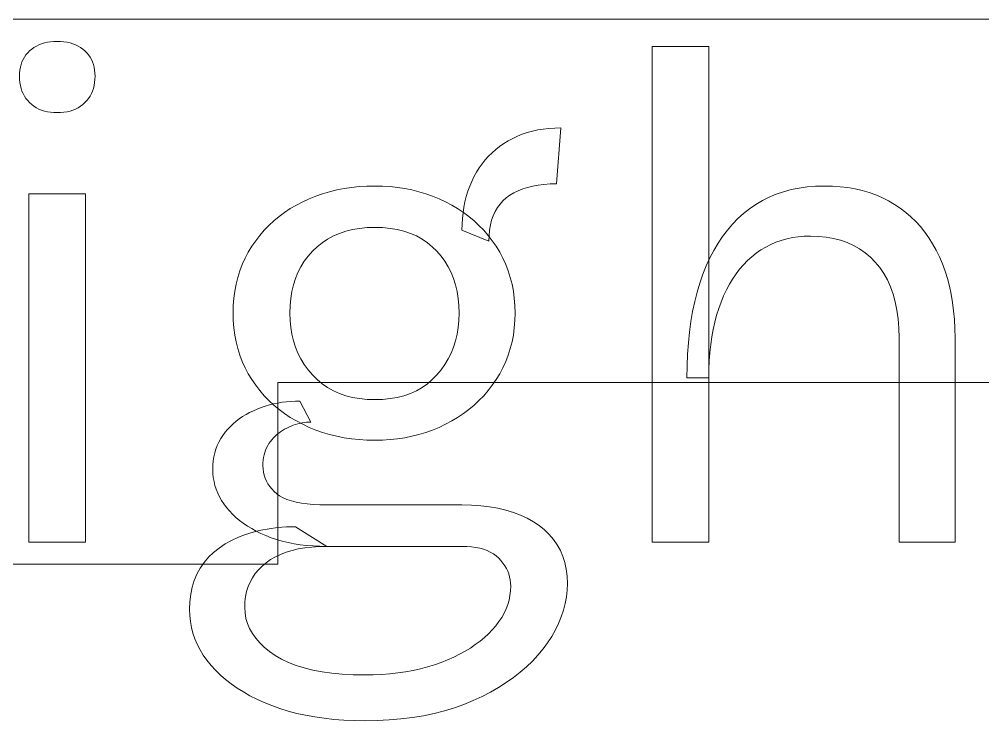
# Model space of a CAD drawing. Extents: x 0 to 393, y 0 to 389.
# Drawn here: x 85.73 to 101.64, y 377.41 to 389 of the extents above; entities that cross this region are included whole.
import ezdxf

# ---------------------------------------------------------------- set-up
doc = ezdxf.new("R2010")
doc.units = 0
doc.layers.get('0').update_dxf_attribs({"lineweight": 0})

msp = doc.modelspace()

# ---------------------------------------------------------------- linework, layer by layer
for p, q in [((138, 389), (6, 389)), ((85.937, 388.508), (85.974, 388.534)), ((85.974, 388.534), (86.014, 388.558)), ((86.014, 388.558), (86.056, 388.578)), ((86.056, 388.578), (86.1, 388.595)), ((86.1, 388.595), (86.147, 388.609)), ((86.147, 388.609), (86.196, 388.62)), ((86.196, 388.62), (86.248, 388.628)), ((86.248, 388.628), (86.302, 388.632)), ((86.302, 388.632), (86.358, 388.634)), ((86.358, 388.634), (86.358, 388.634)), ((86.358, 388.634), (86.414, 388.632)), ((86.414, 388.632), (86.468, 388.628)), ((86.468, 388.628), (86.52, 388.62)), ((86.52, 388.62), (86.569, 388.609)), ((86.569, 388.609), (86.616, 388.595)), ((86.616, 388.595), (86.66, 388.578)), ((86.66, 388.578), (86.702, 388.558)), ((86.702, 388.558), (86.742, 388.534)), ((86.742, 388.534), (86.779, 388.508)), ((96.18, 380.366), (96.18, 388.55)), ((96.18, 388.55), (97.116, 388.55)), ((97.116, 388.55), (97.116, 380.366)), ((85.794, 388.336), (85.816, 388.375)), ((85.816, 388.375), (85.842, 388.411)), ((85.842, 388.411), (85.87, 388.446)), ((85.87, 388.446), (85.902, 388.478)), ((85.902, 388.478), (85.937, 388.508)), ((86.779, 388.508), (86.814, 388.478)), ((86.814, 388.478), (86.846, 388.446)), ((86.846, 388.446), (86.874, 388.411)), ((86.874, 388.411), (86.9, 388.375)), ((86.9, 388.375), (86.922, 388.336)), ((85.749, 388.207), (85.761, 388.252)), ((85.761, 388.252), (85.776, 388.295)), ((85.776, 388.295), (85.794, 388.336)), ((86.922, 388.336), (86.94, 388.295)), ((86.94, 388.295), (86.955, 388.252)), ((86.955, 388.252), (86.967, 388.207)), ((85.734, 388.058), (85.736, 388.11)), ((85.736, 388.005), (85.734, 388.058)), ((85.734, 388.058), (85.734, 388.058)), ((85.736, 388.11), (85.741, 388.159)), ((85.741, 388.159), (85.749, 388.207)), ((86.967, 388.207), (86.975, 388.159)), ((86.975, 388.159), (86.98, 388.11)), ((86.98, 388.11), (86.982, 388.058)), ((86.982, 388.058), (86.98, 388.005)), ((86.982, 388.058), (86.982, 388.058)), ((85.741, 387.954), (85.736, 388.005)), ((85.749, 387.905), (85.741, 387.954)), ((85.761, 387.859), (85.749, 387.905)), ((86.967, 387.905), (86.955, 387.859)), ((86.975, 387.954), (86.967, 387.905)), ((86.98, 388.005), (86.975, 387.954)), ((85.776, 387.814), (85.761, 387.859)), ((85.794, 387.772), (85.776, 387.814)), ((85.816, 387.731), (85.794, 387.772)), ((86.922, 387.772), (86.9, 387.731)), ((86.94, 387.814), (86.922, 387.772)), ((86.955, 387.859), (86.94, 387.814)), ((85.842, 387.693), (85.816, 387.731)), ((85.87, 387.657), (85.842, 387.693)), ((85.902, 387.623), (85.87, 387.657)), ((85.937, 387.592), (85.902, 387.623)), ((85.974, 387.564), (85.937, 387.592)), ((86.779, 387.592), (86.742, 387.564)), ((86.814, 387.623), (86.779, 387.592)), ((86.846, 387.657), (86.814, 387.623)), ((86.874, 387.693), (86.846, 387.657)), ((86.9, 387.731), (86.874, 387.693)), ((86.014, 387.539), (85.974, 387.564)), ((86.056, 387.517), (86.014, 387.539)), ((86.1, 387.499), (86.056, 387.517)), ((86.147, 387.484), (86.1, 387.499)), ((86.196, 387.473), (86.147, 387.484)), ((86.248, 387.465), (86.196, 387.473)), ((86.302, 387.46), (86.248, 387.465)), ((86.358, 387.458), (86.302, 387.46)), ((86.414, 387.46), (86.358, 387.458)), ((86.358, 387.458), (86.358, 387.458)), ((86.358, 387.458), (86.358, 387.458)), ((86.468, 387.465), (86.414, 387.46)), ((86.52, 387.473), (86.468, 387.465)), ((86.569, 387.484), (86.52, 387.473)), ((86.616, 387.499), (86.569, 387.484)), ((86.66, 387.517), (86.616, 387.499)), ((86.702, 387.539), (86.66, 387.517)), ((86.742, 387.564), (86.702, 387.539)), ((93.956, 387.07), (94.036, 387.102)), ((94.036, 387.102), (94.119, 387.129)), ((94.119, 387.129), (94.204, 387.153)), ((94.204, 387.153), (94.293, 387.172)), ((94.293, 387.172), (94.384, 387.187)), ((94.384, 387.187), (94.478, 387.197)), ((94.478, 387.197), (94.575, 387.204)), ((94.575, 387.204), (94.674, 387.206)), ((94.674, 387.206), (94.602, 386.282)), ((94.674, 387.206), (94.674, 387.206)), ((93.664, 386.901), (93.732, 386.949)), ((93.732, 386.949), (93.804, 386.993)), ((93.804, 386.993), (93.879, 387.033)), ((93.879, 387.033), (93.956, 387.07)), ((93.48, 386.738), (93.538, 386.796)), ((93.538, 386.796), (93.6, 386.85)), ((93.6, 386.85), (93.664, 386.901)), ((93.374, 386.612), (93.425, 386.677)), ((93.425, 386.677), (93.48, 386.738)), ((93.24, 386.399), (93.281, 386.474)), ((93.281, 386.474), (93.326, 386.545)), ((93.326, 386.545), (93.374, 386.612)), ((93.169, 386.242), (93.202, 386.322)), ((93.202, 386.322), (93.24, 386.399)), ((90.741, 386.118), (90.856, 386.152)), ((90.856, 386.152), (90.974, 386.181)), ((90.974, 386.181), (91.095, 386.204)), ((91.095, 386.204), (91.218, 386.223)), ((91.218, 386.223), (91.343, 386.236)), ((91.343, 386.236), (91.471, 386.243)), ((91.471, 386.243), (91.602, 386.246)), ((91.602, 386.246), (91.602, 386.246)), ((91.602, 386.246), (91.729, 386.243)), ((91.729, 386.243), (91.854, 386.236)), ((91.854, 386.236), (91.977, 386.223)), ((91.977, 386.223), (92.097, 386.204)), ((92.097, 386.204), (92.215, 386.181)), ((92.215, 386.181), (92.33, 386.152)), ((92.33, 386.152), (92.443, 386.118)), ((93.113, 386.075), (93.139, 386.159)), ((93.139, 386.159), (93.169, 386.242)), ((93.969, 386.169), (93.899, 386.134)), ((94.045, 386.199), (93.969, 386.169)), ((94.125, 386.224), (94.045, 386.199)), ((94.21, 386.245), (94.125, 386.224)), ((94.301, 386.261), (94.21, 386.245)), ((94.396, 386.273), (94.301, 386.261)), ((94.497, 386.28), (94.396, 386.273)), ((94.602, 386.282), (94.497, 386.28)), ((98.232, 386.111), (98.353, 386.152)), ((98.353, 386.152), (98.478, 386.186)), ((98.478, 386.186), (98.608, 386.212)), ((98.608, 386.212), (98.742, 386.231)), ((98.742, 386.231), (98.881, 386.242)), ((98.881, 386.242), (99.024, 386.246)), ((99.024, 386.246), (99.024, 386.246)), ((99.024, 386.246), (99.158, 386.243)), ((99.158, 386.243), (99.287, 386.234)), ((99.287, 386.234), (99.413, 386.219)), ((99.413, 386.219), (99.535, 386.198)), ((99.535, 386.198), (99.653, 386.17)), ((99.653, 386.17), (99.767, 386.137)), ((85.89, 380.366), (85.89, 386.114)), ((85.89, 386.114), (86.826, 386.114)), ((86.826, 386.114), (86.826, 380.366)), ((90.307, 385.931), (90.411, 385.985)), ((90.411, 385.985), (90.518, 386.035)), ((90.518, 386.035), (90.629, 386.079)), ((90.629, 386.079), (90.741, 386.118)), ((92.443, 386.118), (92.554, 386.079)), ((92.554, 386.079), (92.663, 386.035)), ((92.663, 386.035), (92.769, 385.985)), ((92.769, 385.985), (92.872, 385.931)), ((93.074, 385.898), (93.091, 385.987)), ((93.091, 385.987), (93.113, 386.075)), ((93.719, 386.002), (93.67, 385.948)), ((93.774, 386.051), (93.719, 386.002)), ((93.834, 386.095), (93.774, 386.051)), ((93.899, 386.134), (93.834, 386.095)), ((97.895, 385.942), (98.003, 386.006)), ((98.003, 386.006), (98.115, 386.062)), ((98.115, 386.062), (98.232, 386.111)), ((99.767, 386.137), (99.878, 386.098)), ((99.878, 386.098), (99.984, 386.052)), ((99.984, 386.052), (100.086, 386.001)), ((100.086, 386.001), (100.185, 385.943)), ((90.112, 385.809), (90.207, 385.872)), ((90.207, 385.872), (90.307, 385.931)), ((92.872, 385.931), (92.97, 385.872)), ((92.97, 385.872), (93.065, 385.809)), ((93.06, 385.805), (93.074, 385.898)), ((93.627, 385.889), (93.59, 385.825)), ((93.67, 385.948), (93.627, 385.889)), ((97.692, 385.793), (97.791, 385.871)), ((97.791, 385.871), (97.895, 385.942)), ((100.185, 385.943), (100.279, 385.88)), ((100.279, 385.88), (100.369, 385.811)), ((89.854, 385.595), (89.936, 385.671)), ((89.936, 385.671), (90.022, 385.742)), ((90.022, 385.742), (90.112, 385.809)), ((93.044, 385.614), (93.05, 385.711)), ((93.05, 385.711), (93.06, 385.805)), ((93.065, 385.809), (93.155, 385.742)), ((93.155, 385.742), (93.241, 385.671)), ((93.241, 385.671), (93.322, 385.595)), ((93.532, 385.682), (93.512, 385.603)), ((93.558, 385.756), (93.532, 385.682)), ((93.59, 385.825), (93.558, 385.756)), ((97.509, 385.616), (97.598, 385.708)), ((97.598, 385.708), (97.692, 385.793)), ((100.369, 385.811), (100.455, 385.738)), ((100.455, 385.738), (100.535, 385.659)), ((89.703, 385.431), (89.776, 385.515)), ((89.776, 385.515), (89.854, 385.595)), ((91.235, 385.527), (91.123, 385.499)), ((91.352, 385.546), (91.235, 385.527)), ((91.474, 385.558), (91.352, 385.546)), ((91.602, 385.562), (91.474, 385.558)), ((91.731, 385.558), (91.602, 385.562)), ((91.602, 385.562), (91.602, 385.562)), ((91.854, 385.546), (91.731, 385.558)), ((91.972, 385.527), (91.854, 385.546)), ((92.083, 385.499), (91.972, 385.527)), ((93.042, 385.514), (93.044, 385.614)), ((93.486, 385.334), (93.042, 385.514)), ((93.322, 385.595), (93.4, 385.515)), ((93.4, 385.515), (93.473, 385.431)), ((93.498, 385.518), (93.489, 385.429)), ((93.512, 385.603), (93.498, 385.518)), ((97.345, 385.413), (97.424, 385.518)), ((97.424, 385.518), (97.509, 385.616)), ((100.535, 385.659), (100.612, 385.575)), ((100.612, 385.575), (100.684, 385.485)), ((89.635, 385.343), (89.703, 385.431)), ((90.823, 385.369), (90.734, 385.31)), ((90.918, 385.421), (90.823, 385.369)), ((91.018, 385.464), (90.918, 385.421)), ((91.123, 385.499), (91.018, 385.464)), ((92.189, 385.464), (92.083, 385.499)), ((92.288, 385.421), (92.189, 385.464)), ((92.382, 385.369), (92.288, 385.421)), ((92.47, 385.31), (92.382, 385.369)), ((93.473, 385.431), (93.541, 385.343)), ((93.489, 385.429), (93.486, 385.334)), ((97.27, 385.301), (97.345, 385.413)), ((98.315, 385.348), (98.226, 385.316)), ((98.405, 385.373), (98.315, 385.348)), ((98.499, 385.393), (98.405, 385.373)), ((98.595, 385.407), (98.499, 385.393)), ((98.694, 385.415), (98.595, 385.407)), ((98.796, 385.418), (98.694, 385.415)), ((98.929, 385.414), (98.796, 385.418)), ((98.796, 385.418), (98.796, 385.418)), ((99.056, 385.401), (98.929, 385.414)), ((99.177, 385.379), (99.056, 385.401)), ((99.293, 385.349), (99.177, 385.379)), ((99.403, 385.311), (99.293, 385.349)), ((100.684, 385.485), (100.751, 385.391)), ((100.751, 385.391), (100.814, 385.291)), ((89.512, 385.154), (89.571, 385.25)), ((89.571, 385.25), (89.635, 385.343)), ((90.651, 385.244), (90.573, 385.169)), ((90.734, 385.31), (90.651, 385.244)), ((92.552, 385.244), (92.47, 385.31)), ((92.628, 385.169), (92.552, 385.244)), ((93.486, 385.334), (93.486, 385.334)), ((93.486, 385.334), (93.486, 385.334)), ((93.541, 385.343), (93.606, 385.25)), ((93.606, 385.25), (93.665, 385.154)), ((97.2, 385.183), (97.27, 385.301)), ((97.979, 385.19), (97.902, 385.136)), ((98.059, 385.238), (97.979, 385.19)), ((98.141, 385.28), (98.059, 385.238)), ((98.226, 385.316), (98.141, 385.28)), ((99.507, 385.264), (99.403, 385.311)), ((99.606, 385.208), (99.507, 385.264)), ((99.698, 385.143), (99.606, 385.208)), ((100.814, 385.291), (100.872, 385.186)), ((89.413, 384.952), (89.46, 385.054)), ((89.46, 385.054), (89.512, 385.154)), ((90.502, 385.088), (90.438, 385.002)), ((90.573, 385.169), (90.502, 385.088)), ((92.698, 385.088), (92.628, 385.169)), ((92.76, 385.002), (92.698, 385.088)), ((93.665, 385.154), (93.718, 385.054)), ((93.718, 385.054), (93.765, 384.952)), ((97.075, 384.926), (97.135, 385.058)), ((97.135, 385.058), (97.2, 385.183)), ((97.828, 385.077), (97.758, 385.013)), ((97.902, 385.136), (97.828, 385.077)), ((99.786, 385.071), (99.698, 385.143)), ((99.867, 384.989), (99.786, 385.071)), ((100.872, 385.186), (100.926, 385.076)), ((100.926, 385.076), (100.975, 384.961)), ((89.373, 384.846), (89.413, 384.952)), ((90.382, 384.912), (90.333, 384.817)), ((90.438, 385.002), (90.382, 384.912)), ((92.815, 384.912), (92.76, 385.002)), ((92.862, 384.817), (92.815, 384.912)), ((93.765, 384.952), (93.806, 384.846)), ((97.02, 384.788), (97.075, 384.926)), ((97.627, 384.872), (97.567, 384.793)), ((97.691, 384.945), (97.627, 384.872)), ((97.758, 385.013), (97.691, 384.945)), ((99.942, 384.899), (99.867, 384.989)), ((100.008, 384.802), (99.942, 384.899)), ((100.975, 384.961), (101.019, 384.842)), ((89.311, 384.625), (89.339, 384.737)), ((89.339, 384.737), (89.373, 384.846)), ((90.292, 384.717), (90.258, 384.612)), ((90.333, 384.817), (90.292, 384.717)), ((92.903, 384.717), (92.862, 384.817)), ((92.935, 384.612), (92.903, 384.717)), ((93.806, 384.846), (93.84, 384.737)), ((93.84, 384.737), (93.868, 384.625)), ((96.97, 384.643), (97.02, 384.788)), ((97.567, 384.793), (97.511, 384.71)), ((100.067, 384.696), (100.008, 384.802)), ((101.019, 384.842), (101.058, 384.719)), ((101.058, 384.719), (101.091, 384.591)), ((89.29, 384.51), (89.311, 384.625)), ((90.258, 384.612), (90.232, 384.503)), ((92.961, 384.503), (92.935, 384.612)), ((93.868, 384.625), (93.89, 384.51)), ((96.925, 384.493), (96.97, 384.643)), ((97.458, 384.622), (97.409, 384.529)), ((97.511, 384.71), (97.458, 384.622)), ((100.119, 384.583), (100.067, 384.696)), ((100.162, 384.462), (100.119, 384.583)), ((101.091, 384.591), (101.12, 384.459)), ((89.274, 384.392), (89.29, 384.51)), ((90.232, 384.503), (90.213, 384.389)), ((92.979, 384.389), (92.961, 384.503)), ((93.89, 384.51), (93.906, 384.392)), ((96.885, 384.337), (96.925, 384.493)), ((97.363, 384.432), (97.32, 384.329)), ((97.409, 384.529), (97.363, 384.432)), ((100.197, 384.333), (100.162, 384.462)), ((101.12, 384.459), (101.143, 384.324)), ((89.262, 384.146), (89.265, 384.27)), ((89.265, 384.27), (89.274, 384.392)), ((90.202, 384.27), (90.198, 384.146)), ((90.213, 384.389), (90.202, 384.27)), ((92.99, 384.27), (92.979, 384.389)), ((92.994, 384.146), (92.99, 384.27)), ((93.906, 384.392), (93.915, 384.27)), ((93.915, 384.27), (93.918, 384.146)), ((96.851, 384.175), (96.885, 384.337)), ((97.32, 384.329), (97.281, 384.222)), ((100.225, 384.196), (100.197, 384.333)), ((101.143, 384.324), (101.161, 384.183)), ((89.265, 384.023), (89.262, 384.146)), ((89.262, 384.146), (89.262, 384.146)), ((90.198, 384.146), (90.198, 384.146)), ((90.198, 384.146), (90.202, 384.026)), ((92.99, 384.026), (92.994, 384.146)), ((92.994, 384.146), (92.994, 384.146)), ((93.918, 384.146), (93.915, 384.023)), ((93.918, 384.146), (93.918, 384.146)), ((96.822, 384.007), (96.851, 384.175)), ((97.247, 384.111), (97.216, 383.996)), ((97.281, 384.222), (97.247, 384.111)), ((100.244, 384.051), (100.225, 384.196)), ((101.161, 384.183), (101.174, 384.039)), ((89.274, 383.902), (89.265, 384.023)), ((90.202, 384.026), (90.213, 383.909)), ((92.979, 383.909), (92.99, 384.026)), ((93.915, 384.023), (93.906, 383.902)), ((96.798, 383.833), (96.822, 384.007)), ((97.216, 383.996), (97.189, 383.877)), ((100.256, 383.898), (100.244, 384.051)), ((101.174, 384.039), (101.181, 383.891)), ((89.29, 383.785), (89.274, 383.902)), ((89.311, 383.671), (89.29, 383.785)), ((90.213, 383.909), (90.232, 383.797)), ((90.232, 383.797), (90.258, 383.689)), ((92.935, 383.689), (92.961, 383.797)), ((92.961, 383.797), (92.979, 383.909)), ((93.89, 383.785), (93.868, 383.671)), ((93.906, 383.902), (93.89, 383.785)), ((96.78, 383.653), (96.798, 383.833)), ((97.189, 383.877), (97.167, 383.754)), ((100.26, 383.738), (100.256, 383.898)), ((101.181, 383.891), (101.184, 383.738)), ((89.339, 383.56), (89.311, 383.671)), ((90.258, 383.689), (90.292, 383.585)), ((92.903, 383.585), (92.935, 383.689)), ((93.868, 383.671), (93.84, 383.56)), ((96.767, 383.467), (96.78, 383.653)), ((97.149, 383.627), (97.134, 383.496)), ((97.167, 383.754), (97.149, 383.627)), ((100.26, 380.366), (100.26, 383.738)), ((101.184, 383.738), (101.184, 383.738)), ((101.184, 383.738), (101.184, 380.366)), ((89.373, 383.451), (89.339, 383.56)), ((89.413, 383.346), (89.373, 383.451)), ((90.292, 383.585), (90.333, 383.485)), ((90.333, 383.485), (90.382, 383.389)), ((92.815, 383.389), (92.862, 383.485)), ((92.862, 383.485), (92.903, 383.585)), ((93.806, 383.451), (93.765, 383.346)), ((93.84, 383.56), (93.806, 383.451)), ((96.759, 383.275), (96.767, 383.467)), ((97.134, 383.496), (97.124, 383.36)), ((89.46, 383.244), (89.413, 383.346)), ((90.382, 383.389), (90.438, 383.297)), ((90.438, 383.297), (90.502, 383.21)), ((92.698, 383.21), (92.76, 383.297)), ((92.76, 383.297), (92.815, 383.389)), ((93.765, 383.346), (93.718, 383.244)), ((97.124, 383.36), (97.118, 383.221)), ((89.512, 383.144), (89.46, 383.244)), ((89.571, 383.048), (89.512, 383.144)), ((90.502, 383.21), (90.573, 383.126)), ((90.573, 383.126), (90.651, 383.048)), ((92.552, 383.048), (92.628, 383.126)), ((92.628, 383.126), (92.698, 383.21)), ((93.665, 383.144), (93.606, 383.048)), ((93.718, 383.244), (93.665, 383.144)), ((96.756, 383.078), (96.759, 383.275)), ((97.118, 383.221), (97.116, 383.078)), ((89.635, 382.955), (89.571, 383.048)), ((90, 380), (90, 383)), ((90, 383), (102, 383)), ((90.651, 383.048), (90.734, 382.979)), ((90.734, 382.979), (90.823, 382.918)), ((92.382, 382.918), (92.47, 382.979)), ((92.47, 382.979), (92.552, 383.048)), ((93.606, 383.048), (93.541, 382.955)), ((97.116, 383.078), (96.756, 383.078)), ((97.116, 383.078), (97.116, 383.078)), ((89.703, 382.867), (89.635, 382.955)), ((89.776, 382.783), (89.703, 382.867)), ((90.823, 382.918), (90.918, 382.865)), ((90.918, 382.865), (91.018, 382.82)), ((91.018, 382.82), (91.123, 382.783)), ((92.083, 382.783), (92.189, 382.82)), ((92.189, 382.82), (92.288, 382.865)), ((92.288, 382.865), (92.382, 382.918)), ((93.473, 382.867), (93.4, 382.783)), ((93.541, 382.955), (93.473, 382.867)), ((89.854, 382.702), (89.776, 382.783)), ((89.936, 382.627), (89.854, 382.702)), ((89.862, 382.629), (89.931, 382.646)), ((89.931, 382.646), (90.001, 382.661)), ((90.001, 382.661), (90.072, 382.673)), ((90.072, 382.673), (90.144, 382.682)), ((90.144, 382.682), (90.217, 382.689)), ((90.217, 382.689), (90.291, 382.693)), ((90.291, 382.693), (90.366, 382.694)), ((90.366, 382.694), (90.366, 382.694)), ((90.366, 382.694), (90.546, 382.346)), ((91.123, 382.783), (91.235, 382.755)), ((91.235, 382.755), (91.352, 382.734)), ((91.352, 382.734), (91.474, 382.722)), ((91.474, 382.722), (91.602, 382.718)), ((91.602, 382.718), (91.731, 382.722)), ((91.602, 382.718), (91.602, 382.718)), ((91.602, 382.718), (91.602, 382.718)), ((91.731, 382.722), (91.854, 382.734)), ((91.854, 382.734), (91.972, 382.755)), ((91.972, 382.755), (92.083, 382.783)), ((93.322, 382.702), (93.241, 382.627)), ((93.4, 382.783), (93.322, 382.702)), ((89.476, 382.472), (89.535, 382.504)), ((89.535, 382.504), (89.597, 382.534)), ((89.597, 382.534), (89.661, 382.562)), ((89.661, 382.562), (89.727, 382.587)), ((89.727, 382.587), (89.794, 382.61)), ((89.794, 382.61), (89.862, 382.629)), ((90.022, 382.555), (89.936, 382.627)), ((90.112, 382.487), (90.022, 382.555)), ((90.207, 382.424), (90.112, 382.487)), ((93.065, 382.487), (92.97, 382.424)), ((93.155, 382.555), (93.065, 382.487)), ((93.241, 382.627), (93.155, 382.555)), ((89.263, 382.318), (89.313, 382.36)), ((89.313, 382.36), (89.365, 382.4)), ((89.365, 382.4), (89.419, 382.437)), ((89.419, 382.437), (89.476, 382.472)), ((90.307, 382.365), (90.207, 382.424)), ((90.411, 382.31), (90.307, 382.365)), ((90.365, 382.326), (90.329, 382.317)), ((90.402, 382.333), (90.365, 382.326)), ((90.438, 382.339), (90.402, 382.333)), ((90.474, 382.343), (90.438, 382.339)), ((90.51, 382.345), (90.474, 382.343)), ((90.546, 382.346), (90.51, 382.345)), ((92.872, 382.365), (92.769, 382.31)), ((92.97, 382.424), (92.872, 382.365)), ((89.091, 382.127), (89.13, 382.178)), ((89.13, 382.178), (89.172, 382.227)), ((89.172, 382.227), (89.217, 382.274)), ((89.217, 382.274), (89.263, 382.318)), ((90.046, 382.188), (90.015, 382.164)), ((90.079, 382.209), (90.046, 382.188)), ((90.112, 382.229), (90.079, 382.209)), ((90.147, 382.248), (90.112, 382.229)), ((90.183, 382.265), (90.147, 382.248)), ((90.22, 382.28), (90.183, 382.265)), ((90.256, 382.294), (90.22, 382.28)), ((90.293, 382.306), (90.256, 382.294)), ((90.329, 382.317), (90.293, 382.306)), ((90.518, 382.26), (90.411, 382.31)), ((90.629, 382.215), (90.518, 382.26)), ((90.741, 382.175), (90.629, 382.215)), ((90.856, 382.141), (90.741, 382.175)), ((92.443, 382.175), (92.33, 382.141)), ((92.554, 382.215), (92.443, 382.175)), ((92.663, 382.26), (92.554, 382.215)), ((92.769, 382.31), (92.663, 382.26)), ((88.999, 381.959), (89.026, 382.017)), ((89.026, 382.017), (89.057, 382.073)), ((89.057, 382.073), (89.091, 382.127)), ((89.877, 382.025), (89.854, 381.992)), ((89.902, 382.056), (89.877, 382.025)), ((89.929, 382.085), (89.902, 382.056)), ((89.956, 382.113), (89.929, 382.085)), ((89.985, 382.14), (89.956, 382.113)), ((90.015, 382.164), (89.985, 382.14)), ((90.974, 382.112), (90.856, 382.141)), ((91.095, 382.088), (90.974, 382.112)), ((91.218, 382.07), (91.095, 382.088)), ((91.343, 382.057), (91.218, 382.07)), ((91.471, 382.049), (91.343, 382.057)), ((91.602, 382.046), (91.471, 382.049)), ((91.729, 382.049), (91.602, 382.046)), ((91.602, 382.046), (91.602, 382.046)), ((91.602, 382.046), (91.602, 382.046)), ((91.854, 382.057), (91.729, 382.049)), ((91.977, 382.07), (91.854, 382.057)), ((92.097, 382.088), (91.977, 382.07)), ((92.215, 382.112), (92.097, 382.088)), ((92.33, 382.141), (92.215, 382.112)), ((88.959, 381.837), (88.977, 381.899)), ((88.977, 381.899), (88.999, 381.959)), ((89.798, 381.885), (89.785, 381.846)), ((89.814, 381.922), (89.798, 381.885)), ((89.833, 381.958), (89.814, 381.922)), ((89.854, 381.992), (89.833, 381.958)), ((88.928, 381.637), (88.934, 381.706)), ((88.934, 381.706), (88.944, 381.772)), ((88.944, 381.772), (88.959, 381.837)), ((89.759, 381.719), (89.755, 381.673)), ((89.765, 381.763), (89.759, 381.719)), ((89.774, 381.805), (89.765, 381.763)), ((89.785, 381.846), (89.774, 381.805)), ((88.926, 381.566), (88.928, 381.637)), ((88.928, 381.498), (88.926, 381.566)), ((88.926, 381.566), (88.926, 381.566)), ((89.755, 381.673), (89.754, 381.626)), ((89.754, 381.626), (89.754, 381.626)), ((89.754, 381.626), (89.756, 381.572)), ((89.756, 381.572), (89.763, 381.519)), ((88.935, 381.431), (88.928, 381.498)), ((88.947, 381.366), (88.935, 381.431)), ((89.763, 381.519), (89.775, 381.469)), ((89.775, 381.469), (89.79, 381.42)), ((89.79, 381.42), (89.811, 381.373)), ((89.811, 381.373), (89.836, 381.327)), ((88.962, 381.301), (88.947, 381.366)), ((88.983, 381.238), (88.962, 381.301)), ((89.008, 381.175), (88.983, 381.238)), ((89.836, 381.327), (89.866, 381.284)), ((89.866, 381.284), (89.9, 381.242)), ((89.9, 381.242), (89.939, 381.202)), ((89.038, 381.114), (89.008, 381.175)), ((89.072, 381.053), (89.038, 381.114)), ((89.111, 380.994), (89.072, 381.053)), ((89.939, 381.202), (89.982, 381.164)), ((89.982, 381.164), (90.031, 381.129)), ((90.031, 381.129), (90.088, 381.097)), ((90.088, 381.097), (90.152, 381.069)), ((90.152, 381.069), (90.224, 381.045)), ((89.154, 380.936), (89.111, 380.994)), ((89.202, 380.88), (89.154, 380.936)), ((90.224, 381.045), (90.303, 381.024)), ((90.303, 381.024), (90.39, 381.008)), ((90.39, 381.008), (90.483, 380.995)), ((90.483, 380.995), (90.585, 380.985)), ((90.585, 380.985), (90.694, 380.98)), ((90.694, 380.98), (90.81, 380.978)), ((90.81, 380.978), (90.81, 380.978)), ((90.81, 380.978), (93.042, 380.978)), ((93.042, 380.978), (93.201, 380.975)), ((93.201, 380.975), (93.352, 380.964)), ((93.352, 380.964), (93.497, 380.947)), ((93.497, 380.947), (93.635, 380.923)), ((93.635, 380.923), (93.766, 380.892)), ((89.253, 380.825), (89.202, 380.88)), ((89.308, 380.773), (89.253, 380.825)), ((89.368, 380.723), (89.308, 380.773)), ((93.766, 380.892), (93.89, 380.855)), ((93.89, 380.855), (94.007, 380.81)), ((94.007, 380.81), (94.117, 380.759)), ((94.117, 380.759), (94.221, 380.701)), ((89.431, 380.676), (89.368, 380.723)), ((89.498, 380.63), (89.431, 380.676)), ((89.569, 380.587), (89.498, 380.63)), ((89.644, 380.546), (89.569, 380.587)), ((89.72, 380.562), (89.855, 380.586)), ((89.855, 380.586), (89.996, 380.604)), ((89.996, 380.604), (90.142, 380.614)), ((90.142, 380.614), (90.294, 380.618)), ((90.294, 380.618), (90.294, 380.618)), ((90.294, 380.618), (90.81, 380.294)), ((94.221, 380.701), (94.317, 380.636)), ((94.317, 380.636), (94.405, 380.565)), ((89.238, 380.393), (89.35, 380.446)), ((89.35, 380.446), (89.468, 380.492)), ((89.468, 380.492), (89.591, 380.53)), ((89.591, 380.53), (89.72, 380.562)), ((89.722, 380.508), (89.644, 380.546)), ((89.805, 380.471), (89.722, 380.508)), ((89.891, 380.437), (89.805, 380.471)), ((89.981, 380.407), (89.891, 380.437)), ((94.405, 380.565), (94.484, 380.488)), ((94.484, 380.488), (94.554, 380.406)), ((86.826, 380.366), (85.89, 380.366)), ((86.826, 380.366), (86.826, 380.366)), ((88.938, 380.194), (89.031, 380.267)), ((89.031, 380.267), (89.132, 380.334)), ((89.132, 380.334), (89.238, 380.393)), ((90.073, 380.381), (89.981, 380.407)), ((90.169, 380.358), (90.073, 380.381)), ((90.268, 380.338), (90.169, 380.358)), ((90.37, 380.322), (90.268, 380.338)), ((90.448, 380.27), (90.339, 380.251)), ((90.475, 380.31), (90.37, 380.322)), ((90.563, 380.283), (90.448, 380.27)), ((90.584, 380.301), (90.475, 380.31)), ((90.683, 380.291), (90.563, 380.283)), ((90.695, 380.296), (90.584, 380.301)), ((90.81, 380.294), (90.683, 380.291)), ((90.81, 380.294), (90.695, 380.296)), ((93.042, 380.294), (90.81, 380.294)), ((93.121, 380.292), (93.042, 380.294)), ((93.042, 380.294), (93.042, 380.294)), ((93.197, 380.286), (93.121, 380.292)), ((93.268, 380.276), (93.197, 380.286)), ((93.335, 380.263), (93.268, 380.276)), ((93.398, 380.245), (93.335, 380.263)), ((94.554, 380.406), (94.615, 380.319)), ((94.615, 380.319), (94.666, 380.226)), ((97.116, 380.366), (96.18, 380.366)), ((97.116, 380.366), (97.116, 380.366)), ((101.184, 380.366), (100.26, 380.366)), ((101.184, 380.366), (101.184, 380.366)), ((88.782, 380.028), (88.855, 380.114)), ((88.855, 380.114), (88.938, 380.194)), ((89.961, 380.121), (89.882, 380.075)), ((90.047, 380.162), (89.961, 380.121)), ((90.138, 380.197), (90.047, 380.162)), ((90.236, 380.226), (90.138, 380.197)), ((90.339, 380.251), (90.236, 380.226)), ((93.456, 380.224), (93.398, 380.245)), ((93.51, 380.198), (93.456, 380.224)), ((93.56, 380.169), (93.51, 380.198)), ((93.606, 380.136), (93.56, 380.169)), ((93.648, 380.099), (93.606, 380.136)), ((93.686, 380.059), (93.648, 380.099)), ((94.666, 380.226), (94.708, 380.128)), ((94.708, 380.128), (94.74, 380.025)), ((78, 380), (90, 380)), ((88.718, 379.936), (88.782, 380.028)), ((89.741, 379.968), (89.681, 379.908)), ((89.808, 380.024), (89.741, 379.968)), ((89.882, 380.075), (89.808, 380.024)), ((93.719, 380.018), (93.686, 380.059)), ((93.749, 379.975), (93.719, 380.018)), ((93.775, 379.931), (93.749, 379.975)), ((94.74, 380.025), (94.763, 379.916)), ((88.62, 379.732), (88.664, 379.837)), ((88.664, 379.837), (88.718, 379.936)), ((89.627, 379.844), (89.581, 379.776)), ((89.681, 379.908), (89.627, 379.844)), ((93.797, 379.885), (93.775, 379.931)), ((93.814, 379.838), (93.797, 379.885)), ((93.828, 379.789), (93.814, 379.838)), ((93.838, 379.739), (93.828, 379.789)), ((94.763, 379.916), (94.777, 379.802)), ((94.777, 379.802), (94.782, 379.682)), ((88.562, 379.504), (88.586, 379.621)), ((88.586, 379.621), (88.62, 379.732)), ((89.511, 379.629), (89.486, 379.549)), ((89.543, 379.704), (89.511, 379.629)), ((89.581, 379.776), (89.543, 379.704)), ((93.844, 379.687), (93.838, 379.739)), ((93.843, 379.558), (93.846, 379.634)), ((93.846, 379.634), (93.844, 379.687)), ((93.846, 379.634), (93.846, 379.634)), ((94.782, 379.682), (94.778, 379.57)), ((94.782, 379.682), (94.782, 379.682)), ((88.547, 379.38), (88.562, 379.504)), ((89.468, 379.465), (89.458, 379.378)), ((89.486, 379.549), (89.468, 379.465)), ((93.819, 379.408), (93.834, 379.482)), ((93.834, 379.482), (93.843, 379.558)), ((94.778, 379.57), (94.766, 379.458)), ((88.542, 379.25), (88.547, 379.38)), ((89.458, 379.378), (89.454, 379.286)), ((93.77, 379.263), (93.798, 379.335)), ((93.798, 379.335), (93.819, 379.408)), ((94.746, 379.348), (94.718, 379.238)), ((94.766, 379.458), (94.746, 379.348)), ((88.546, 379.15), (88.542, 379.25)), ((88.542, 379.25), (88.542, 379.25)), ((88.556, 379.052), (88.546, 379.15)), ((89.454, 379.286), (89.454, 379.286)), ((89.454, 379.286), (89.459, 379.194)), ((89.459, 379.194), (89.474, 379.105)), ((93.698, 379.121), (93.737, 379.192)), ((93.737, 379.192), (93.77, 379.263)), ((94.718, 379.238), (94.681, 379.129)), ((88.574, 378.955), (88.556, 379.052)), ((89.474, 379.105), (89.499, 379.018)), ((89.499, 379.018), (89.535, 378.935)), ((93.543, 378.917), (93.601, 378.984)), ((93.601, 378.984), (93.652, 379.052)), ((93.652, 379.052), (93.698, 379.121)), ((94.637, 379.021), (94.585, 378.914)), ((94.681, 379.129), (94.637, 379.021)), ((88.599, 378.861), (88.574, 378.955)), ((88.631, 378.768), (88.599, 378.861)), ((89.535, 378.935), (89.58, 378.854)), ((89.58, 378.854), (89.635, 378.776)), ((93.412, 378.789), (93.48, 378.852)), ((93.48, 378.852), (93.543, 378.917)), ((94.585, 378.914), (94.525, 378.808)), ((88.671, 378.677), (88.631, 378.768)), ((88.717, 378.587), (88.671, 378.677)), ((89.635, 378.776), (89.701, 378.701)), ((89.701, 378.701), (89.777, 378.629)), ((93.18, 378.615), (93.262, 378.671)), ((93.262, 378.671), (93.34, 378.729)), ((93.34, 378.729), (93.412, 378.789)), ((94.456, 378.703), (94.38, 378.599)), ((94.525, 378.808), (94.456, 378.703)), ((88.77, 378.499), (88.717, 378.587)), ((89.777, 378.629), (89.862, 378.56)), ((89.862, 378.56), (89.958, 378.494)), ((92.905, 378.465), (93.001, 378.513)), ((93.001, 378.513), (93.093, 378.563)), ((93.093, 378.563), (93.18, 378.615)), ((94.38, 378.599), (94.296, 378.497)), ((88.831, 378.413), (88.77, 378.499)), ((88.899, 378.329), (88.831, 378.413)), ((89.958, 378.494), (90.063, 378.432)), ((90.063, 378.432), (90.178, 378.377)), ((90.178, 378.377), (90.303, 378.329)), ((92.587, 378.338), (92.697, 378.377)), ((92.697, 378.377), (92.803, 378.42)), ((92.803, 378.42), (92.905, 378.465)), ((94.205, 378.399), (94.107, 378.304)), ((94.296, 378.497), (94.205, 378.399)), ((88.973, 378.247), (88.899, 378.329)), ((89.053, 378.169), (88.973, 378.247)), ((90.303, 378.329), (90.436, 378.287)), ((90.436, 378.287), (90.579, 378.251)), ((90.579, 378.251), (90.731, 378.222)), ((90.731, 378.222), (90.893, 378.199)), ((90.893, 378.199), (91.064, 378.183)), ((91.715, 378.178), (91.85, 378.189)), ((91.85, 378.189), (91.982, 378.203)), ((91.982, 378.203), (92.11, 378.222)), ((92.11, 378.222), (92.234, 378.245)), ((92.234, 378.245), (92.355, 378.271)), ((92.355, 378.271), (92.473, 378.302)), ((92.473, 378.302), (92.587, 378.338)), ((94.003, 378.214), (93.891, 378.127)), ((94.107, 378.304), (94.003, 378.214)), ((89.139, 378.094), (89.053, 378.169)), ((89.231, 378.022), (89.139, 378.094)), ((91.064, 378.183), (91.244, 378.173)), ((91.244, 378.173), (91.434, 378.17)), ((91.434, 378.17), (91.576, 378.172)), ((91.434, 378.17), (91.434, 378.17)), ((91.576, 378.172), (91.715, 378.178)), ((93.772, 378.043), (93.647, 377.964)), ((93.891, 378.127), (93.772, 378.043)), ((89.329, 377.954), (89.231, 378.022)), ((89.432, 377.889), (89.329, 377.954)), ((89.541, 377.828), (89.432, 377.889)), ((93.514, 377.888), (93.375, 377.815)), ((93.647, 377.964), (93.514, 377.888)), ((89.656, 377.769), (89.541, 377.828)), ((89.777, 377.714), (89.656, 377.769)), ((89.904, 377.663), (89.777, 377.714)), ((93.228, 377.747), (93.075, 377.684)), ((93.375, 377.815), (93.228, 377.747)), ((90.036, 377.616), (89.904, 377.663)), ((90.173, 377.573), (90.036, 377.616)), ((90.314, 377.536), (90.173, 377.573)), ((92.752, 377.577), (92.581, 377.534)), ((92.916, 377.627), (92.752, 377.577)), ((93.075, 377.684), (92.916, 377.627)), ((90.46, 377.504), (90.314, 377.536)), ((90.611, 377.476), (90.46, 377.504)), ((90.766, 377.454), (90.611, 377.476)), ((90.926, 377.436), (90.766, 377.454)), ((91.091, 377.424), (90.926, 377.436)), ((91.26, 377.416), (91.091, 377.424)), ((91.434, 377.414), (91.26, 377.416)), ((91.64, 377.417), (91.434, 377.414)), ((91.434, 377.414), (91.434, 377.414)), ((91.434, 377.414), (91.434, 377.414)), ((91.84, 377.427), (91.64, 377.417)), ((92.034, 377.444), (91.84, 377.427)), ((92.222, 377.467), (92.034, 377.444)), ((92.404, 377.497), (92.222, 377.467)), ((92.581, 377.534), (92.404, 377.497))]:
    msp.add_line(p, q)

doc.saveas('drawing.dxf')
